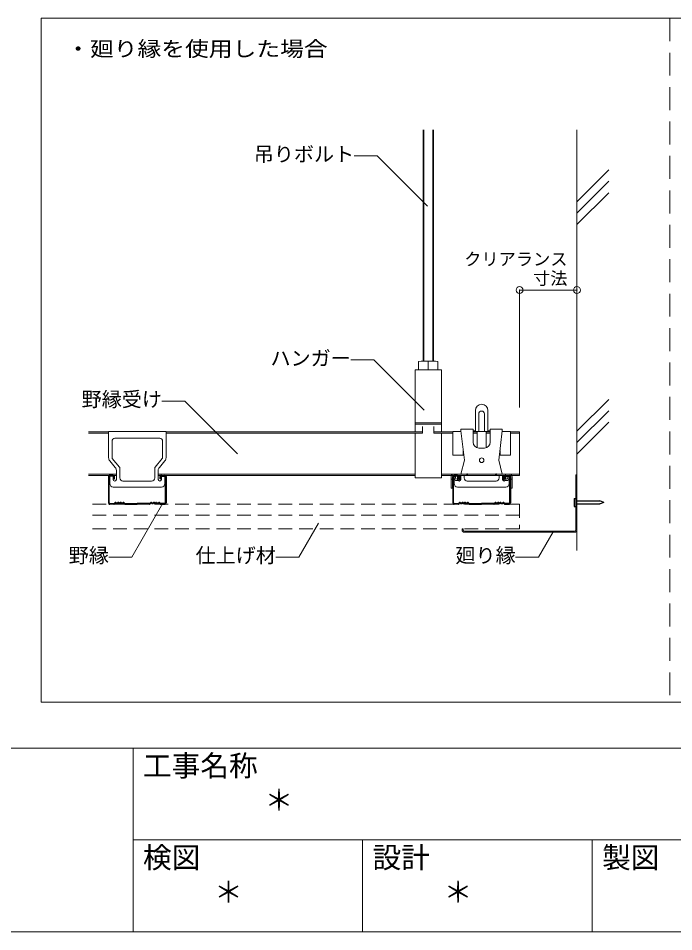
# Model space of a CAD drawing. Units: millimetres on the paper, enlarged 40 times, with parts at other scales. Extents: x -7800 to 7800, y -5387 to 5300.
# Drawn here: x 0 to 2284, y -5300 to -2116 of the extents above; entities that cross this region are included whole.
import ezdxf
from ezdxf.enums import TextEntityAlignment as Align

# ---------------------------------------------------------------- set-up
doc = ezdxf.new("R2010")
doc.units = ezdxf.units.MM
doc.header["$LTSCALE"] = 40
doc.header["$PDMODE"] = 32
doc.header["$PDSIZE"] = 24
doc.linetypes.add('DASHED1', pattern=[1.8, 1.2, -0.6])
doc.linetypes.add('DASHED2', pattern=[3, 2, -1])
for name, color, linetype, lineweight in [('4-1_吊り材', 7, 'Continuous', 18), ('4-2_野縁受け', 3, 'Continuous', 18), ('4-3_野縁', 2, 'Continuous', 25), ('4-5_寸法', 4, 'Continuous', 9), ('4-6_文字', 7, 'Continuous', 18), ('4-9_躯体他', 4, 'DASHED1', 9), ('4-A_クリップ', 7, 'Continuous', 18), ('4-B_補強金具・金具・その他', 3, 'DASHED2', 18), ('4-C_ビス・アンカーボルト・強調図形', 2, 'Continuous', 25), ('4-D_パネル', 4, 'DASHED1', 9), ('F-3_野縁', 3, 'Continuous', 18)]:
    doc.layers.add(name, color=color, linetype=linetype, lineweight=lineweight)
doc.layers.add('F-6_文字', color=7, linetype='Continuous')
doc.styles.add('ＭＳ ゴシック', font='')
doc.styles.get('ＭＳ ゴシック').set_extended_font_data('MS Gothic')

msp = doc.modelspace()

# ---------------------------------------------------------------- linework, layer by layer
at = {"layer": '4-1_吊り材'}
for p, q in [((1410.74, -3310.7), (1410.74, -2504.84)), ((1412.99, -3310.7), (1412.99, -2504.84)), ((1444.49, -2504.84), (1444.49, -3310.7)), ((1446.74, -2504.84), (1446.74, -3310.7)), ((1445.54, -3310.7), (1411.94, -3310.7)), ((1395.14, -3312.3), (1395.14, -3341.5)), ((1428.74, -3312.3), (1428.74, -3341.5)), ((1462.34, -3312.3), (1462.34, -3341.5))]:
    msp.add_line(p, q, dxfattribs=at)
for points in [[(1382.74, -3525.88), (1382.74, -3341.5), (1474.74, -3341.5), (1474.74, -3525.88)], [(1382.74, -3530.41), (1382.74, -3558.05), (1408.74, -3558.05)], [(1448.74, -3558.05), (1474.74, -3558.05), (1474.74, -3530.41)], [(1408.74, -3539.3), (1408.74, -3561.64), (1382.74, -3561.64), (1382.74, -3717.5), (1474.74, -3717.5), (1474.74, -3561.64), (1448.74, -3561.64), (1448.74, -3539.3)]]:
    msp.add_lwpolyline(points, dxfattribs=at)
msp.add_lwpolyline([(1382.74, -3525.88), (1474.74, -3525.88), (1474.74, -3530.41), (1382.74, -3530.41)], close=True, dxfattribs=at)
for centre in [(1411.94, -3399.71), (1445.54, -3399.71)]:
    msp.add_arc(centre, 89.01, 79.1199, 100.88008, dxfattribs=at)
at = {"layer": '4-2_野縁受け'}
for p, q in [((244.74, -3557.5), (314.82, -3557.5)), ((244.74, -3562.3), (314.82, -3562.3)), ((514.82, -3557.5), (1382.74, -3557.5)), ((514.82, -3562.3), (1382.74, -3562.3)), ((1474.74, -3557.5), (1514.82, -3557.5)), ((1474.74, -3562.3), (1514.82, -3562.3)), ((1584.82, -3557.58), (1598.82, -3557.58)), ((1584.82, -3562.38), (1598.82, -3562.38)), ((1630.82, -3557.58), (1644.82, -3557.58)), ((1630.82, -3562.38), (1644.82, -3562.38)), ((1714.82, -3557.5), (1746.74, -3557.5)), ((1714.82, -3562.3), (1746.74, -3562.3)), ((1746.74, -3557.5), (1746.74, -3709.5)), ((244.74, -3704.7), (341.82, -3704.7)), ((244.74, -3709.5), (341.82, -3709.5)), ((487.82, -3704.7), (1382.74, -3704.7)), ((487.82, -3709.5), (1382.74, -3709.5)), ((1474.74, -3704.7), (1514.94, -3704.7)), ((1474.74, -3709.5), (1514.94, -3709.5)), ((1714.94, -3704.7), (1746.74, -3704.7)), ((1714.94, -3709.5), (1746.74, -3709.5))]:
    msp.add_line(p, q, dxfattribs=at)
at = {"layer": '4-3_野縁'}
for p, q in [((314.81, -3713.5), (314.82, -3805.32)), ((316.82, -3805.41), (316.81, -3713.5)), ((330.82, -3709.5), (318.82, -3709.5)), ((330.82, -3711.5), (318.82, -3711.5)), ((332.82, -3721.5), (332.82, -3713.5)), ((332.82, -3721.5), (334.82, -3721.5)), ((334.82, -3721.5), (334.82, -3713.5)), ((494.82, -3721.5), (494.82, -3713.5)), ((496.82, -3721.5), (494.82, -3721.5)), ((496.82, -3721.5), (496.82, -3713.5)), ((498.82, -3709.5), (510.82, -3709.5)), ((498.82, -3711.5), (510.82, -3711.5)), ((512.82, -3805.41), (512.82, -3713.5)), ((514.82, -3713.5), (514.82, -3805.32)), ((1514.81, -3713.5), (1514.82, -3805.32)), ((1516.82, -3805.41), (1516.81, -3713.5)), ((1530.82, -3709.5), (1518.82, -3709.5)), ((1530.82, -3711.5), (1518.82, -3711.5)), ((1532.82, -3721.5), (1532.82, -3713.5)), ((1532.82, -3721.5), (1534.82, -3721.5)), ((1534.82, -3721.5), (1534.82, -3713.5)), ((1694.82, -3721.5), (1694.82, -3713.5)), ((1696.82, -3721.5), (1694.82, -3721.5)), ((1696.82, -3721.5), (1696.82, -3713.5)), ((1698.82, -3709.5), (1710.82, -3709.5)), ((1698.82, -3711.5), (1710.82, -3711.5)), ((1712.82, -3805.41), (1712.82, -3713.5)), ((1714.82, -3713.5), (1714.82, -3805.32)), ((318.82, -3807.5), (333.16, -3807.5)), ((318.82, -3807.5), (333.16, -3807.5)), ((333.16, -3809.5), (318.82, -3809.5)), ((333.16, -3809.5), (318.82, -3809.5)), ((334.57, -3806.91), (337.4, -3804.08)), ((337.4, -3804.08), (334.57, -3806.91)), ((338.82, -3805.5), (335.99, -3808.33)), ((338.82, -3805.5), (335.99, -3808.33)), ((366.82, -3805.5), (369.64, -3808.33)), ((368.23, -3804.08), (371.06, -3806.91)), ((372.47, -3807.5), (414.82, -3807.5)), ((372.47, -3809.5), (414.82, -3809.5)), ((457.17, -3807.5), (414.82, -3807.5)), ((457.17, -3809.5), (414.82, -3809.5)), ((461.41, -3804.08), (458.58, -3806.91)), ((462.82, -3805.5), (460, -3808.33)), ((490.82, -3805.5), (493.65, -3808.33)), ((490.82, -3805.5), (493.65, -3808.33)), ((495.07, -3806.91), (492.24, -3804.08)), ((492.24, -3804.08), (495.07, -3806.91)), ((510.82, -3807.5), (496.48, -3807.5)), ((510.82, -3807.5), (496.48, -3807.5)), ((496.48, -3809.5), (510.82, -3809.5)), ((496.48, -3809.5), (510.82, -3809.5)), ((1518.82, -3807.5), (1533.16, -3807.5)), ((1518.82, -3807.5), (1533.16, -3807.5)), ((1533.16, -3809.5), (1518.82, -3809.5)), ((1533.16, -3809.5), (1518.82, -3809.5)), ((1534.57, -3806.91), (1537.4, -3804.08)), ((1537.4, -3804.08), (1534.57, -3806.91)), ((1538.82, -3805.5), (1535.99, -3808.33)), ((1538.82, -3805.5), (1535.99, -3808.33)), ((1566.82, -3805.5), (1569.64, -3808.33)), ((1568.23, -3804.08), (1571.06, -3806.91)), ((1572.47, -3807.5), (1614.82, -3807.5)), ((1572.47, -3809.5), (1614.82, -3809.5)), ((1657.17, -3807.5), (1614.82, -3807.5)), ((1657.17, -3809.5), (1614.82, -3809.5)), ((1661.41, -3804.08), (1658.58, -3806.91)), ((1662.82, -3805.5), (1660, -3808.33)), ((1690.82, -3805.5), (1693.65, -3808.33)), ((1690.82, -3805.5), (1693.65, -3808.33)), ((1695.07, -3806.91), (1692.24, -3804.08)), ((1692.24, -3804.08), (1695.07, -3806.91)), ((1710.82, -3807.5), (1696.48, -3807.5)), ((1710.82, -3807.5), (1696.48, -3807.5)), ((1696.48, -3809.5), (1710.82, -3809.5)), ((1696.48, -3809.5), (1710.82, -3809.5))]:
    msp.add_line(p, q, dxfattribs=at)
for centre, radius, start, end in [((318.82, -3713.5), 4, 90.00299, 180.00299), ((318.82, -3713.5), 2, 90.00299, 180.00299), ((330.82, -3713.5), 4, 0.00299, 90.00299), ((330.82, -3713.5), 2, 0.00299, 90.00299), ((498.82, -3713.5), 4, 89.99699, 179.99699), ((498.82, -3713.5), 2, 89.99699, 179.99699), ((510.82, -3713.5), 4, 359.99699, 89.99699), ((510.82, -3713.5), 2, 359.99699, 89.99699), ((1518.82, -3713.5), 4, 90.00299, 180.00299), ((1518.82, -3713.5), 2, 90.00299, 180.00299), ((1530.82, -3713.5), 4, 0.00299, 90.00299), ((1530.82, -3713.5), 2, 0.00299, 90.00299), ((1698.82, -3713.5), 4, 89.99699, 179.99699), ((1698.82, -3713.5), 2, 89.99699, 179.99699), ((1710.82, -3713.5), 4, 359.99699, 89.99699), ((1710.82, -3713.5), 2, 359.99699, 89.99699), ((318.82, -3805.5), 4, 177.476, 270), ((318.82, -3805.5), 4, 177.476, 270), ((318.82, -3805.5), 2, 177.476, 270), ((318.82, -3805.5), 2, 177.476, 270), ((333.16, -3805.5), 2, 269.99998, 314.99998), ((333.16, -3805.5), 2, 270, 314.99998), ((333.16, -3805.5), 4, 270, 315), ((333.16, -3805.5), 4, 270, 314.99998), ((338.82, -3805.5), 2, 46.39717, 135), ((343.82, -3800.25), 7.25, 226.39717, 313.60281), ((343.82, -3800.25), 5.25, 226.39717, 313.60281), ((348.82, -3805.5), 2, 36.86989, 133.60281), ((352.82, -3802.5), 5, 216.86989, 323.1301), ((352.82, -3802.5), 3, 216.86989, 323.1301), ((356.82, -3805.5), 2, 36.86989, 143.1301), ((356.82, -3805.5), 2, 46.39717, 143.1301), ((361.82, -3800.25), 7.25, 226.39717, 313.60281), ((361.82, -3800.25), 5.25, 226.39717, 313.60281), ((366.82, -3805.5), 2, 44.99998, 133.60281), ((372.47, -3805.5), 4, 225, 270), ((372.47, -3805.5), 2, 225, 270), ((457.17, -3805.5), 2, 270, 315), ((457.17, -3805.5), 4, 270, 315), ((462.82, -3805.5), 2, 46.39719, 135.00002), ((467.82, -3800.25), 7.25, 226.39719, 313.60283), ((467.82, -3800.25), 5.25, 226.39719, 313.60283), ((472.82, -3805.5), 2, 36.8699, 143.13011), ((472.82, -3805.5), 2, 36.8699, 133.60283), ((476.82, -3802.5), 5, 216.8699, 323.13011), ((476.82, -3802.5), 3, 216.8699, 323.13011), ((480.82, -3805.5), 2, 46.39719, 143.13011), ((485.82, -3800.25), 7.25, 226.39719, 313.60283), ((485.82, -3800.25), 5.25, 226.39719, 313.60283), ((490.82, -3805.5), 2, 45, 133.60283), ((496.48, -3805.5), 4, 225, 270), ((496.48, -3805.5), 4, 225.00002, 270), ((496.48, -3805.5), 2, 225, 270), ((496.48, -3805.5), 2, 225.00002, 270), ((510.82, -3805.5), 4, 270, 2.524), ((510.82, -3805.5), 4, 269.99997, 2.524), ((510.82, -3805.5), 2, 270, 2.524), ((510.82, -3805.5), 2, 269.99997, 2.524), ((1518.82, -3805.5), 4, 177.476, 270), ((1518.82, -3805.5), 4, 177.476, 270), ((1518.82, -3805.5), 2, 177.476, 270), ((1518.82, -3805.5), 2, 177.476, 270), ((1533.16, -3805.5), 2, 269.99998, 314.99998), ((1533.16, -3805.5), 2, 270, 314.99998), ((1533.16, -3805.5), 4, 270, 315), ((1533.16, -3805.5), 4, 270, 314.99998), ((1538.82, -3805.5), 2, 46.39717, 135), ((1543.82, -3800.25), 7.25, 226.39717, 313.60281), ((1543.82, -3800.25), 5.25, 226.39717, 313.60281), ((1548.82, -3805.5), 2, 36.86989, 133.60281), ((1552.82, -3802.5), 5, 216.86989, 323.1301), ((1552.82, -3802.5), 3, 216.86989, 323.1301), ((1556.82, -3805.5), 2, 36.86989, 143.1301), ((1556.82, -3805.5), 2, 46.39717, 143.1301), ((1561.82, -3800.25), 7.25, 226.39717, 313.60281), ((1561.82, -3800.25), 5.25, 226.39717, 313.60281), ((1566.82, -3805.5), 2, 44.99998, 133.60281), ((1572.47, -3805.5), 4, 225, 270), ((1572.47, -3805.5), 2, 225, 270), ((1657.17, -3805.5), 2, 270, 315), ((1657.17, -3805.5), 4, 270, 315), ((1662.82, -3805.5), 2, 46.39719, 135.00002), ((1667.82, -3800.25), 7.25, 226.39719, 313.60283), ((1667.82, -3800.25), 5.25, 226.39719, 313.60283), ((1672.82, -3805.5), 2, 36.8699, 143.13011), ((1672.82, -3805.5), 2, 36.8699, 133.60283), ((1676.82, -3802.5), 5, 216.8699, 323.13011), ((1676.82, -3802.5), 3, 216.8699, 323.13011), ((1680.82, -3805.5), 2, 46.39719, 143.13011), ((1685.82, -3800.25), 7.25, 226.39719, 313.60283), ((1685.82, -3800.25), 5.25, 226.39719, 313.60283), ((1690.82, -3805.5), 2, 45, 133.60283), ((1696.48, -3805.5), 4, 225, 270), ((1696.48, -3805.5), 4, 225.00002, 270), ((1696.48, -3805.5), 2, 225, 270), ((1696.48, -3805.5), 2, 225.00002, 270), ((1710.82, -3805.5), 4, 270, 2.524), ((1710.82, -3805.5), 4, 269.99997, 2.524), ((1710.82, -3805.5), 2, 270, 2.524), ((1710.82, -3805.5), 2, 269.99997, 2.524)]:
    msp.add_arc(centre, radius, start, end, dxfattribs=at)
at = {"layer": '4-5_寸法'}
for q in [(1946.74, -3063.35), (1746.74, -3472.21)]:
    msp.add_line((1746.74, -3063.35), q, dxfattribs=at)
at = {"layer": '4-5_寸法', "color": 7}
for p in [(1746.74, -3063.35), (1946.74, -3063.35)]:
    msp.add_point(p, dxfattribs=at)
at = {"layer": '4-6_文字'}
for p, q in [((1046.24, -3875.47), (977.68, -3994.22)), ((1864.22, -3906.1), (1813.34, -3994.22)), ((977.68, -3994.22), (897.68, -3994.22)), ((1813.34, -3994.22), (1733.34, -3994.22))]:
    msp.add_line(p, q, dxfattribs=at)
for points in [[(1425.91, -2770.93), (1250.57, -2595.59), (1170.57, -2595.59)], [(1414.21, -3482.32), (1238.87, -3306.98), (1158.87, -3306.98)], [(764.46, -3633.92), (580.74, -3450.2), (500.74, -3450.2)], [(504.14, -3806.55), (395.78, -3994.22), (315.78, -3994.22)]]:
    msp.add_lwpolyline(points, dxfattribs=at)
at = {"layer": '4-9_躯体他', "linetype": 'Continuous'}
for p, q in [((1946.74, -2504.84), (1946.74, -3971.64)), ((1946.74, -2755.27), (2057.77, -2644.23)), ((1946.74, -2795.27), (2057.77, -2684.23)), ((1946.74, -2835.27), (2057.77, -2724.23)), ((1946.74, -3555.27), (2057.77, -3444.23)), ((1946.74, -3595.27), (2057.77, -3484.23)), ((1946.74, -3635.27), (2057.77, -3524.23))]:
    msp.add_line(p, q, dxfattribs=at)
at = {"layer": '4-A_クリップ'}
for p, q in [((1592.82, -3483.5), (1592.82, -3553.9)), ((1604.62, -3495.1), (1604.62, -3555.9)), ((1624.62, -3495.1), (1624.62, -3555.9)), ((1636.82, -3483.5), (1636.82, -3553.9)), ((514.82, -3555.9), (314.82, -3555.9)), ((314.82, -3648.05), (314.82, -3555.9)), ((514.82, -3648.05), (514.82, -3555.9)), ((1514.82, -3638.54), (1514.82, -3555.9)), ((1543.09, -3555.9), (1514.82, -3555.9)), ((1542.82, -3548.7), (1542.82, -3553.5)), ((1584.82, -3548.7), (1542.82, -3548.7)), ((1542.82, -3553.5), (1554.82, -3656.7)), ((1584.82, -3593.9), (1584.82, -3548.7)), ((1584.82, -3553.9), (1584.82, -3553.5)), ((1584.82, -3553.9), (1592.82, -3553.9)), ((1644.82, -3555.9), (1584.82, -3555.9)), ((1584.82, -3557.58), (1598.82, -3557.58)), ((1598.82, -3555.9), (1598.82, -3612.98)), ((1630.82, -3555.9), (1630.82, -3612.98)), ((1636.82, -3553.9), (1644.82, -3553.9)), ((1644.82, -3548.7), (1686.82, -3548.7)), ((1644.82, -3593.9), (1644.82, -3548.7)), ((1644.82, -3553.9), (1644.82, -3553.5)), ((1714.82, -3555.9), (1686.54, -3555.9)), ((1686.82, -3548.7), (1686.82, -3553.5)), ((1714.82, -3638.54), (1714.82, -3555.9)), ((326.82, -3648.05), (326.82, -3589.9)), ((336.82, -3579.9), (492.82, -3579.9)), ((502.82, -3648.05), (502.82, -3589.9)), ((1550.82, -3638.54), (1550.82, -3622.3)), ((1624.82, -3613.9), (1604.82, -3613.9)), ((1678.82, -3638.54), (1678.82, -3622.29)), ((338.05, -3681.43), (318.59, -3658.37)), ((352.87, -3680.39), (327.76, -3650.63)), ((476.76, -3680.39), (501.87, -3650.63)), ((491.59, -3681.43), (511.05, -3658.37)), ((1550.82, -3638.54), (1514.82, -3638.54)), ((1554.82, -3656.7), (1542.82, -3704.7)), ((1678.82, -3638.54), (1714.82, -3638.54)), ((341.82, -3691.75), (341.82, -3711.5)), ((353.82, -3682.97), (353.82, -3718.1)), ((475.82, -3682.97), (475.82, -3718.1)), ((487.82, -3691.75), (487.82, -3711.5)), ((326.62, -3711.5), (319.02, -3711.5)), ((319.02, -3737.9), (319.02, -3711.5)), ((330.62, -3715.5), (330.62, -3723.5)), ((341.82, -3723.5), (341.82, -3711.5)), ((353.82, -3709.5), (353.82, -3718.1)), ((475.82, -3709.5), (475.82, -3718.1)), ((487.82, -3723.5), (487.82, -3711.5)), ((499.02, -3715.5), (499.02, -3723.5)), ((503.02, -3711.5), (510.62, -3711.5)), ((510.62, -3737.9), (510.62, -3711.5)), ((1508.42, -3714.3), (1508.42, -3722.7)), ((1508.42, -3722.7), (1513.22, -3722.7)), ((1508.42, -3722.7), (1508.42, -3753.9)), ((1513.22, -3714.3), (1513.22, -3722.7)), ((1513.22, -3722.7), (1513.22, -3753.9)), ((1518.02, -3704.7), (1711.87, -3704.7)), ((1518.02, -3709.5), (1542.82, -3709.5)), ((1518.82, -3717.3), (1518.82, -3713.1)), ((1523.62, -3713.1), (1518.82, -3713.1)), ((1519.02, -3737.9), (1519.02, -3711.5)), ((1526.62, -3711.5), (1519.02, -3711.5)), ((1523.62, -3717.3), (1523.62, -3713.1)), ((1530.62, -3715.5), (1530.62, -3723.5)), ((1534.42, -3711.5), (1534.42, -3717.3)), ((1539.22, -3711.5), (1539.22, -3717.3)), ((1541.22, -3709.5), (1541.82, -3709.5)), ((1541.22, -3709.5), (1688.42, -3709.5)), ((1541.82, -3723.5), (1541.82, -3709.5)), ((1578.19, -3709.5), (1551.63, -3709.5)), ((1553.82, -3709.5), (1553.82, -3718.1)), ((1562.42, -3709.5), (1564.82, -3702.3)), ((1564.82, -3702.3), (1564.82, -3709.5)), ((1564.82, -3702.3), (1567.22, -3709.5)), ((1662.42, -3709.5), (1664.82, -3702.3)), ((1664.82, -3702.3), (1664.82, -3709.5)), ((1664.82, -3702.3), (1667.22, -3709.5)), ((1675.82, -3709.5), (1675.82, -3718.1)), ((1687.82, -3723.5), (1687.82, -3709.5)), ((1711.62, -3709.5), (1688.42, -3709.5)), ((1690.42, -3711.5), (1690.42, -3717.3)), ((1695.22, -3711.5), (1695.22, -3717.3)), ((1699.02, -3715.5), (1699.02, -3723.5)), ((1703.02, -3711.5), (1710.62, -3711.5)), ((1706.02, -3713.1), (1710.82, -3713.1)), ((1706.02, -3717.3), (1706.02, -3713.1)), ((1710.62, -3737.9), (1710.62, -3711.5)), ((1710.82, -3717.3), (1710.82, -3713.1)), ((1716.42, -3714.3), (1716.42, -3722.7)), ((1721.22, -3722.7), (1716.42, -3722.7)), ((1716.42, -3722.7), (1716.42, -3753.9)), ((1721.22, -3714.3), (1721.22, -3722.7)), ((1721.22, -3722.7), (1721.22, -3753.9)), ((331.02, -3749.9), (498.62, -3749.9)), ((364.82, -3729.1), (464.82, -3729.1)), ((1508.42, -3753.9), (1513.22, -3753.9)), ((1531.02, -3749.9), (1698.62, -3749.9)), ((1564.82, -3729.1), (1664.82, -3729.1)), ((1716.42, -3753.9), (1721.22, -3753.9))]:
    msp.add_line(p, q, dxfattribs=at)
msp.add_lwpolyline([(1686.82, -3553.5), (1674.82, -3656.7), (1686.82, -3704.7)], dxfattribs=at)
msp.add_circle((1614.82, -3656.7), 8, dxfattribs=at)
for centre, radius, start, end in [((1614.82, -3483.5), 22, 90, 180), ((1614.82, -3483.5), 22, 0, 90), ((1614.62, -3495.1), 10, 0, 180), ((336.82, -3589.9), 10, 90, 180), ((492.82, -3589.9), 10, 0, 90), ((1604.82, -3593.9), 20, 180, 270), ((1624.82, -3593.9), 20, 270, 0), ((330.82, -3648.05), 16, 180, 220.15601), ((330.82, -3648.05), 4, 180, 220.15601), ((498.82, -3648.05), 4, 319.84401, 0), ((498.82, -3648.05), 16, 319.84401, 0), ((325.82, -3691.75), 16, 0, 40.15601), ((349.82, -3682.97), 4, 0, 40.15601), ((479.82, -3682.97), 4, 139.84401, 180), ((503.82, -3691.75), 16, 139.84401, 180), ((326.62, -3715.5), 4, 0, 90), ((336.22, -3723.5), 5.6, 180, 0), ((364.82, -3718.1), 11, 180, 270), ((464.82, -3718.1), 11, 270, 0), ((493.42, -3723.5), 5.6, 180, 0), ((503.02, -3715.5), 4, 90, 180), ((1518.02, -3714.3), 9.6, 91.52271, 180), ((1518.02, -3714.3), 4.8, 90, 180), ((1518.02, -3714.3), 9.6, 90, 91.52271), ((1529.02, -3717.3), 10.2, 180, 270), ((1529.02, -3717.3), 5.4, 180, 270), ((1526.62, -3715.5), 4, 0, 90), ((1529.02, -3717.3), 10.2, 270, 0), ((1529.02, -3717.3), 5.4, 270, 0), ((1536.22, -3723.5), 5.6, 180, 0), ((1541.22, -3711.5), 6.8, 162.89536, 180), ((1541.22, -3711.5), 2, 90, 180), ((1564.82, -3718.1), 11, 180, 270), ((1664.82, -3718.1), 11, 270, 0), ((1693.42, -3723.5), 5.6, 180, 0), ((1688.42, -3711.5), 2, 0, 90), ((1700.62, -3717.3), 10.2, 180, 270), ((1688.42, -3711.5), 6.8, 0, 17.10464), ((1700.62, -3717.3), 5.4, 180, 270), ((1703.02, -3715.5), 4, 90, 180), ((1700.62, -3717.3), 10.2, 270, 0), ((1700.62, -3717.3), 5.4, 270, 0), ((1711.62, -3714.3), 9.6, 0, 90), ((1711.62, -3714.3), 9.6, 88.47729, 90), ((1711.62, -3714.3), 4.8, 0, 90), ((331.02, -3737.9), 12, 180, 270), ((498.62, -3737.9), 12, 270, 0), ((1531.02, -3737.9), 12, 180, 270), ((1698.62, -3737.9), 12, 270, 0)]:
    msp.add_arc(centre, radius, start, end, dxfattribs=at)
at = {"layer": '4-B_補強金具・金具・その他', "linetype": 'Continuous'}
for p, q in [((1946.74, -3707.5), (1942.74, -3707.5)), ((1942.74, -3899.5), (1942.74, -3707.5)), ((1946.74, -3899.5), (1946.74, -3707.5)), ((1550.74, -3895.5), (1546.74, -3895.5)), ((1546.74, -3899.5), (1546.74, -3895.5)), ((1550.74, -3899.5), (1550.74, -3895.5)), ((1938.74, -3903.5), (1554.74, -3903.5)), ((1938.74, -3907.5), (1554.74, -3907.5))]:
    msp.add_line(p, q, dxfattribs=at)
for centre, radius, start, end in [((1554.74, -3899.5), 8, 180, 270), ((1554.74, -3899.5), 4, 180, 270), ((1938.74, -3899.5), 4, 270, 0), ((1938.74, -3899.5), 8, 270, 0)]:
    msp.add_arc(centre, radius, start, end, dxfattribs=at)
at = {"layer": '4-C_ビス・アンカーボルト・強調図形'}
for p, q in [((1936.74, -3789.59), (1936.74, -3817.59)), ((1936.74, -3789.59), (1942.74, -3789.59)), ((1936.74, -3817.59), (1942.74, -3817.59)), ((1942.74, -3789.59), (1942.74, -3817.59)), ((1946.74, -3798.39), (2026.49, -3798.39)), ((1946.74, -3808.79), (2026.49, -3808.79)), ((2040.94, -3803.59), (2026.49, -3798.39))]:
    msp.add_line(p, q, dxfattribs=at)
msp.add_lwpolyline([(2040.94, -3803.59), (2028.26, -3808.16), (2026.49, -3808.79)], dxfattribs=at)
for centre, start, end in [((1954.42, -3789.59), 180, 228.88791), ((1954.42, -3817.59), 131.11208, 180)]:
    msp.add_arc(centre, 11.68, start, end, dxfattribs=at)
at = {"layer": '4-D_パネル'}
for p, q in [((1746.74, -3809.5), (244.74, -3809.5)), ((1746.74, -3809.5), (1746.74, -3895.5)), ((1746.74, -3847.5), (244.74, -3847.5)), ((1746.74, -3895.5), (244.74, -3895.5))]:
    msp.add_line(p, q, dxfattribs=at)
at = {"layer": 'F-3_野縁'}
for p, q in [((80, -2115.96), (4460.41, -2115.96)), ((80, -2115.96), (80, -4500)), ((80, -4500), (4460.41, -4500)), ((-7800, -4660), (7800, -4660)), ((400, -4660), (400, -5300)), ((-7800, -5300), (7800, -5300))]:
    msp.add_line(p, q, dxfattribs=at)
at = {"layer": 'F-3_野縁', "linetype": 'DASHED2'}
msp.add_line((2270.21, -2115.96), (2270.21, -4500), dxfattribs=at)
at = {"layer": 'F-3_野縁', "color": 7}
for p, q in [((400, -4980), (7800, -4980)), ((1200, -4980), (1200, -5300)), ((2000, -4980), (2000, -5300))]:
    msp.add_line(p, q, dxfattribs=at)

# ---------------------------------------------------------------- texts
at = {"layer": '4-5_寸法', "style": 'ＭＳ ゴシック'}
for s, p in [('クリアランス', (1553.98, -2990.63)), ('寸法', (1793.98, -3057.63))]:
    msp.add_text(s, height=43.99, dxfattribs=at).set_placement(p, align=Align.BOTTOM_LEFT)
at = {"layer": '4-6_文字', "style": 'ＭＳ ゴシック', "width": 1.15}
msp.add_text('・廻り縁を使用した場合', height=52.79, dxfattribs=at).set_placement((167.04, -2264.7), align=Align.BOTTOM_LEFT)
at = {"layer": '4-6_文字', "style": 'ＭＳ ゴシック'}
for s, p in [('吊りボルト', (820.57, -2630.59)), ('ハンガー', (878.87, -3341.98)), ('野縁受け', (220.74, -3485.2)), ('野縁', (175.78, -4029.22)), ('仕上げ材', (617.68, -4029.22)), ('廻り縁', (1523.34, -4029.22))]:
    msp.add_text(s, height=51.32, dxfattribs=at).set_placement(p, align=Align.BOTTOM_LEFT)
at = {"layer": 'F-6_文字', "style": 'ＭＳ ゴシック'}
for s, p in [('工事名称', (434.51, -4780)), ('＊', (858.51, -4900)), ('検図', (434.51, -5100)), ('設計', (1234.51, -5100)), ('製図', (2034.51, -5100)), ('＊', (682.51, -5220)), ('＊', (1482.51, -5220))]:
    msp.add_text(s, height=73.31, dxfattribs=at).set_placement(p, align=Align.BOTTOM_LEFT)

doc.saveas('drawing.dxf')
